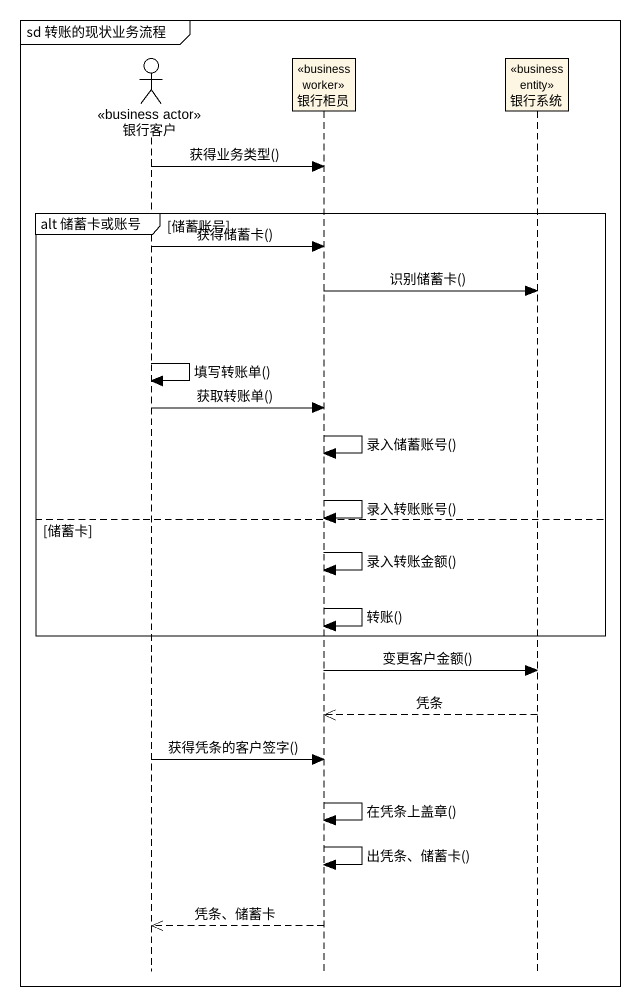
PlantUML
@startuml
mainframe sd 转账的现状业务流程
hide footbox
actor 银行客户 <<business actor>>
participant 银行柜员 <<business worker>>
participant 银行系统 <<business entity>>

银行客户 -> 银行柜员 : 获得业务类型()
group alt 储蓄卡或账号 [储蓄账号]
  银行客户 -> 银行柜员 : 获得储蓄卡()
  银行柜员 -> 银行系统 : 识别储蓄卡()
  银行客户 -> 银行客户 : 填写转账单()
  银行客户 -> 银行柜员 : 获取转账单()
  银行柜员 -> 银行柜员 : 录入储蓄账号()
  银行柜员 -> 银行柜员 : 录入转账账号()
else 储蓄卡
  银行柜员 -> 银行柜员 : 录入转账金额()
  银行柜员 -> 银行柜员 : 转账()
end
银行柜员 -> 银行系统 : 变更客户金额()
银行系统 -->> 银行柜员 : 凭条
银行客户 -> 银行柜员 : 获得凭条的客户签字()
银行柜员 -> 银行柜员 : 在凭条上盖章()
银行柜员 -> 银行柜员 : 出凭条、储蓄卡()
银行柜员 -->> 银行客户 : 凭条、储蓄卡
@enduml
